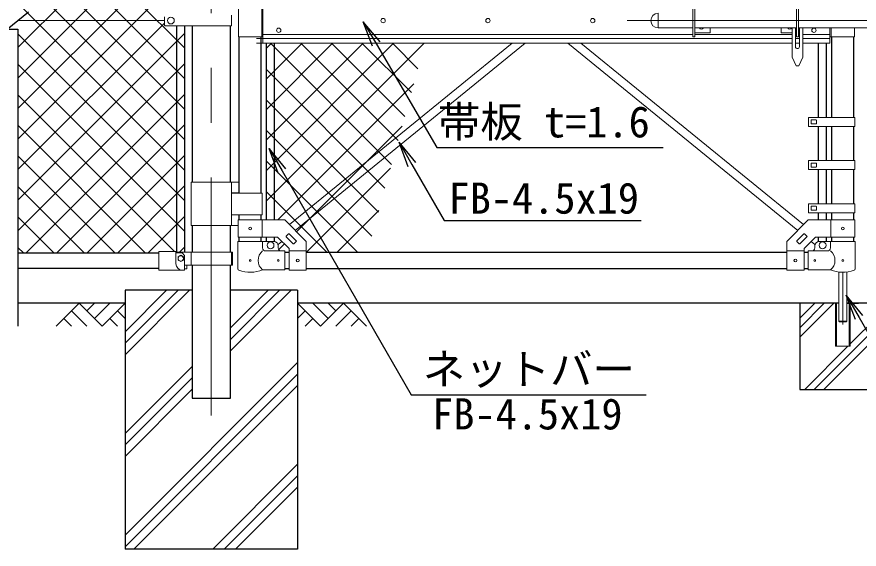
# Model space of a CAD drawing. Units: millimetres, scale not verified. Extents: x -6300 to 6300, y -4455 to 4455.
# Drawn here: x -3910 to -1957, y -1858 to -624 of the extents above; entities that cross this region are included whole.
import ezdxf
from ezdxf.enums import TextEntityAlignment as Align

# ---------------------------------------------------------------- set-up
doc = ezdxf.new("R2010")
doc.units = ezdxf.units.MM
doc.header["$LTSCALE"] = 20
doc.linetypes.add('USER1', pattern=[50.8, 31.75, -6.35, 6.35, -6.35])
for name, color, linetype, lineweight in [('0-1_D-STR1', 1, 'Continuous', 25), ('0-2_D-BMK', 2, 'USER1', 13), ('0-3_D-STR4', 7, 'Continuous', 25), ('0-4_D-BGD', 7, 'Continuous', 25), ('0-5_D-DCR-HCH', 7, 'Continuous', 13), ('0-6_D-STR3', 3, 'Continuous', 13), ('0-7_0', 3, 'Continuous', 25), ('0-8_D-STR-DIM', 7, 'Continuous', 13), ('0-A_D-STR-TXT', 7, 'Continuous', 13), ('0-C_D-STR2', 7, 'Continuous', 13)]:
    doc.layers.add(name, color=color, linetype=linetype, lineweight=lineweight)
doc.styles.add('ＭＳ ゴシック', font='')
doc.styles.get('ＭＳ ゴシック').set_extended_font_data('MS Gothic')

# ---------------------------------------------------------------- blocks, each defined once
blk = doc.blocks.new('MLeader2')
at = {"layer": '0-8_D-STR-DIM', "lineweight": 25}
blk.add_line((-3304, -986.49), (-3325.34, -929.53), dxfattribs=at)
for points in [[(-3286.68, -976.49), (-3325.34, -929.53), (-3295.34, -981.49)], [(-3295.34, -981.49), (-2995.86, -1500.21), (-2461.7, -1500.21), (-2450.9, -1500.21)]]:
    blk.add_lwpolyline(points, dxfattribs=at)
blk = doc.blocks.new('MLeader7')
at = {"layer": '0-8_D-STR-DIM', "lineweight": 25}
blk.add_line((-3085.23, -692.59), (-3106.96, -635.78), dxfattribs=at)
for points in [[(-3067.98, -682.48), (-3106.96, -635.78), (-3076.6, -687.54)], [(-3076.6, -687.54), (-2935.93, -927.39), (-2422.39, -927.39), (-2411.59, -927.39)]]:
    blk.add_lwpolyline(points, dxfattribs=at)
blk = doc.blocks.new('MLeader8')
at = {"layer": '0-8_D-STR-DIM', "lineweight": 25}
blk.add_line((-3002.7, -971.69), (-3024.04, -914.73), dxfattribs=at)
for points in [[(-2985.38, -961.69), (-3024.04, -914.73), (-2994.04, -966.69)], [(-2994.04, -966.69), (-2919.1, -1096.5), (-2473.3, -1096.5), (-2462.5, -1096.5)]]:
    blk.add_lwpolyline(points, dxfattribs=at)
blk = doc.blocks.new('MLeader10')
at = {"layer": '0-8_D-STR-DIM', "lineweight": 25}
blk.add_line((-1965.61, -1326.03), (-1986.95, -1269.07), dxfattribs=at)
for points in [[(-1948.29, -1316.03), (-1986.95, -1269.07), (-1956.95, -1321.03)], [(-1956.95, -1321.03), (-1855.86, -1496.12), (-1411.76, -1496.12), (-1400.96, -1496.12)]]:
    blk.add_lwpolyline(points, dxfattribs=at)

msp = doc.modelspace()

# ---------------------------------------------------------------- linework, layer by layer
at = {"layer": '0-1_D-STR1'}
for p, q in [((-3932.94, -652.84), (-3882.94, -612.84)), ((-3932.94, -652.84), (-3907.94, -652.84)), ((-3907.94, -652.84), (-3907.94, -1341.05)), ((-3539.72, -645.34), (-3539.72, -1168.43)), ((-3520.72, -1169.43), (-3520.72, -645.34)), ((-3503.96, -645.34), (-3503.96, -1007.79)), ((-3414.86, -1007.79), (-3414.86, -645.34)), ((-3394.41, -1032.79), (-3394.41, -670.34)), ((-3343.61, -1032.79), (-3343.61, -670.34)), ((-2020.21, -857.29), (-2020.21, -670.34)), ((-1969.41, -857.29), (-1969.41, -670.34)), ((-3331.51, -1094.74), (-3331.51, -685.34)), ((-3312.51, -1094.74), (-3312.51, -685.34)), ((-2051.31, -857.29), (-2051.31, -685.34)), ((-2032.31, -857.29), (-2032.31, -685.34)), ((-2051.31, -957.29), (-2051.31, -878.29)), ((-2032.31, -957.29), (-2032.31, -878.29)), ((-2020.21, -957.29), (-2020.21, -878.29)), ((-1969.41, -957.29), (-1969.41, -878.29)), ((-2051.31, -1057.29), (-2051.31, -978.29)), ((-2032.31, -1057.29), (-2032.31, -978.29)), ((-2020.21, -1057.29), (-2020.21, -978.29)), ((-1969.41, -1057.29), (-1969.41, -978.29)), ((-3394.41, -1094.74), (-3394.41, -1082.79)), ((-3343.61, -1094.74), (-3343.61, -1082.79)), ((-2051.31, -1094.74), (-2051.31, -1078.29)), ((-2032.31, -1094.74), (-2032.31, -1078.29)), ((-2020.21, -1094.74), (-2020.21, -1078.29)), ((-1969.41, -1094.74), (-1969.41, -1078.29)), ((-3503.96, -1107.79), (-3503.96, -1169.43)), ((-3414.86, -1169.43), (-3414.86, -1107.79)), ((-3394.41, -1144.79), (-3394.41, -1134.74)), ((-3343.61, -1144.79), (-3343.61, -1134.74)), ((-3331.51, -1144.79), (-3331.51, -1134.74)), ((-3312.51, -1144.9), (-3312.51, -1134.74)), ((-2051.31, -1144.9), (-2051.31, -1134.74)), ((-2032.31, -1144.79), (-2032.31, -1134.74)), ((-2020.21, -1144.79), (-2020.21, -1134.74)), ((-1969.41, -1144.79), (-1969.41, -1134.74)), ((-3289.01, -1169.74), (-3279.01, -1169.74)), ((-3239.01, -1169.74), (-2124.81, -1169.74)), ((-2084.81, -1169.74), (-2074.81, -1169.74)), ((-3581.26, -1172.02), (-3907.94, -1172.02)), ((-3581.26, -1207.84), (-3907.94, -1207.84)), ((-3503.96, -1199.43), (-3503.96, -1507.84)), ((-3289.01, -1207.84), (-3279.01, -1207.84)), ((-3239.01, -1207.84), (-2124.81, -1207.84)), ((-2084.81, -1207.84), (-2074.81, -1207.84))]:
    msp.add_line(p, q, dxfattribs=at)
msp.add_lwpolyline([(-3503.96, -1507.84), (-3414.86, -1507.84), (-3414.86, -1199.43)], dxfattribs=at)
at = {"layer": '0-2_D-BMK'}
for p, q in [((-3459.41, 19.16), (-3459.41, -1547.84)), ((-2494.94, -632.84), (-1476.87, -632.84)), ((-1994.81, -1337.42), (-1994.81, -1216.06))]:
    msp.add_line(p, q, dxfattribs=at)
at = {"layer": '0-3_D-STR4'}
for p, q in [((-3659.41, -1257.84), (-3659.41, -1857.84)), ((-3503.96, -1257.84), (-3659.41, -1257.84)), ((-3259.41, -1257.84), (-3414.86, -1257.84)), ((-3259.41, -1257.84), (-3259.41, -1857.84)), ((-2094.81, -1287.84), (-2094.81, -1487.84)), ((-2094.81, -1487.84), (-1894.81, -1487.84)), ((-3259.41, -1857.84), (-3659.41, -1857.84))]:
    msp.add_line(p, q, dxfattribs=at)
at = {"layer": '0-4_D-BGD'}
for p, q in [((-3659.41, -1287.84), (-3907.94, -1287.84)), ((-2004.31, -1287.84), (-3259.41, -1287.84)), ((-659.41, -1287.84), (-1985.31, -1287.84))]:
    msp.add_line(p, q, dxfattribs=at)
at = {"layer": '0-5_D-DCR-HCH'}
for p, q in [((-3659.41, -1407.22), (-3510.03, -1257.84)), ((-3659.41, -1380.71), (-3536.54, -1257.84)), ((-3659.41, -1354.19), (-3563.06, -1257.84)), ((-3414.86, -1398.38), (-3274.32, -1257.84)), ((-3414.86, -1371.86), (-3300.84, -1257.84)), ((-3414.86, -1345.34), (-3327.36, -1257.84)), ((-3765.84, -1287.84), (-3819.05, -1341.05)), ((-3765.84, -1287.84), (-3712.62, -1341.05)), ((-3748.19, -1305.67), (-3730.36, -1287.84)), ((-3730.36, -1323.31), (-3694.89, -1287.84)), ((-3712.62, -1341.05), (-3659.41, -1287.84)), ((-3206.2, -1341.05), (-3259.41, -1287.84)), ((-3188.46, -1323.31), (-3223.94, -1287.84)), ((-3152.99, -1287.84), (-3206.2, -1341.05)), ((-3170.72, -1305.57), (-3188.46, -1287.84)), ((-3152.99, -1287.84), (-3099.78, -1341.05)), ((-2094.81, -1366.78), (-2015.87, -1287.84)), ((-2094.81, -1344.68), (-2037.96, -1287.84)), ((-2094.81, -1322.59), (-2060.06, -1287.84)), ((-3783.57, -1305.57), (-3747.94, -1341.05)), ((-3677.15, -1305.57), (-3659.41, -1323.23)), ((-3241.67, -1305.57), (-3259.41, -1323.23)), ((-3135.25, -1305.57), (-3170.89, -1341.05)), ((-1977.81, -1382.36), (-1894.81, -1299.36)), ((-3801.31, -1323.31), (-3783.49, -1341.05)), ((-3694.89, -1323.31), (-3677.07, -1341.05)), ((-3223.94, -1323.31), (-3241.76, -1341.05)), ((-3117.51, -1323.31), (-3135.33, -1341.05)), ((-2061.19, -1487.84), (-1894.81, -1321.46)), ((-2039.09, -1487.84), (-1894.81, -1343.56)), ((-2083.28, -1487.84), (-1983.28, -1387.84)), ((-3659.41, -1825.6), (-3259.41, -1425.6)), ((-3659.41, -1589.89), (-3503.96, -1434.44)), ((-3659.41, -1852.11), (-3259.41, -1452.11)), ((-3659.41, -1616.41), (-3503.96, -1460.96)), ((-3638.62, -1857.84), (-3259.41, -1478.63)), ((-3659.41, -1642.93), (-3503.96, -1487.48)), ((-3455.95, -1857.84), (-3259.41, -1661.3)), ((-3429.43, -1857.84), (-3259.41, -1687.82)), ((-3402.92, -1857.84), (-3259.41, -1714.33))]:
    msp.add_line(p, q, dxfattribs=at)
at = {"layer": '0-6_D-STR3'}
for p, q in [((-3339.81, -580.34), (-3339.81, -685.34)), ((-3396.01, -595.34), (-3396.01, -670.34)), ((-3342.01, -595.34), (-3342.01, -670.34)), ((-2342.81, -670.34), (-2342.81, -595.34)), ((-2338.31, -670.34), (-2338.31, -595.34)), ((-2102.31, -670.34), (-2102.31, -595.34)), ((-2097.81, -670.34), (-2097.81, -595.34)), ((-3568.15, -624.34), (-3568.15, -641.34)), ((-3412.56, -620.34), (-3412.56, -645.34)), ((-2423.06, -615.84), (-2423.06, -649.84)), ((-2423.06, -615.84), (-2423.06, -649.84)), ((-3568.15, -632.84), (-3907.94, -632.84)), ((-3412.56, -645.34), (-3566.15, -645.34)), ((-2342.81, -649.84), (-2423.06, -649.84)), ((-2102.31, -649.84), (-2338.31, -649.84)), ((-2338.31, -661.34), (-2302.81, -661.34)), ((-2302.81, -661.34), (-2302.81, -649.84)), ((-2112.56, -649.84), (-2112.56, -717.84)), ((-2104.56, -649.84), (-2104.56, -693.34)), ((-2102.31, -661.34), (-2104.56, -661.34)), ((-1821.01, -649.84), (-2097.81, -649.84)), ((-2095.56, -649.84), (-2095.56, -693.34)), ((-2087.56, -649.84), (-2087.56, -717.84)), ((-2024.81, -649.84), (-2024.81, -685.34)), ((-2021.81, -649.84), (-2021.81, -670.34)), ((-1967.81, -649.84), (-1967.81, -670.34)), ((-3396.01, -670.34), (-3340.21, -670.34)), ((-3354.81, -674.84), (-2112.56, -674.84)), ((-3339.81, -664.84), (-2342.81, -664.84)), ((-2342.81, -670.34), (-2338.31, -670.34)), ((-2338.31, -664.84), (-2112.56, -664.84)), ((-2104.56, -664.84), (-2102.31, -664.84)), ((-2104.56, -674.84), (-2095.56, -674.84)), ((-2097.81, -670.34), (-2102.31, -670.34)), ((-2097.81, -664.84), (-2095.56, -664.84)), ((-2087.56, -664.84), (-2024.81, -664.84)), ((-2087.56, -674.84), (-2024.81, -674.84)), ((-1967.81, -670.34), (-2024.81, -670.34)), ((-3354.81, -685.34), (-2112.56, -685.34)), ((-2761.47, -685.34), (-3278.02, -1105.73)), ((-2731.37, -685.34), (-3264.51, -1119.24)), ((-2632.45, -685.34), (-2099.31, -1119.24)), ((-2602.35, -685.34), (-2085.81, -1105.73)), ((-2104.56, -685.34), (-2095.56, -685.34)), ((-2087.56, -685.34), (-2024.81, -685.34)), ((-2097.06, -737.84), (-2087.56, -717.84)), ((-2074.11, -857.29), (-2074.11, -878.29)), ((-1967.11, -857.29), (-2074.11, -857.29)), ((-1967.11, -878.29), (-1967.11, -857.29)), ((-1967.11, -878.29), (-2074.11, -878.29)), ((-2068.11, -863.79), (-2068.11, -871.79)), ((-2056.61, -863.29), (-2067.61, -863.29)), ((-2056.61, -872.29), (-2067.61, -872.29)), ((-2056.11, -863.79), (-2056.11, -871.79)), ((-2074.11, -957.29), (-2074.11, -978.29)), ((-1967.11, -957.29), (-2074.11, -957.29)), ((-2068.11, -963.79), (-2068.11, -971.79)), ((-2056.61, -963.29), (-2067.61, -963.29)), ((-2056.61, -972.29), (-2067.61, -972.29)), ((-2056.11, -963.79), (-2056.11, -971.79)), ((-1967.11, -978.29), (-1967.11, -957.29)), ((-1967.11, -978.29), (-2074.11, -978.29)), ((-3506.26, -1007.79), (-3394.41, -1007.79)), ((-3506.26, -1107.79), (-3506.26, -1007.79)), ((-3412.3, -1107.79), (-3412.3, -1007.79)), ((-3412.3, -1032.29), (-3394.41, -1032.29)), ((-3341.31, -1032.79), (-3412.3, -1032.79)), ((-3341.31, -1082.79), (-3341.31, -1032.79)), ((-2074.11, -1057.29), (-2074.11, -1078.29)), ((-1967.11, -1057.29), (-2074.11, -1057.29)), ((-2068.11, -1063.79), (-2068.11, -1071.79)), ((-2056.61, -1063.29), (-2067.61, -1063.29)), ((-2056.61, -1072.29), (-2067.61, -1072.29)), ((-2056.11, -1063.79), (-2056.11, -1071.79)), ((-1967.11, -1078.29), (-1967.11, -1057.29)), ((-3341.31, -1082.79), (-3412.3, -1082.79)), ((-3412.3, -1083.29), (-3394.41, -1083.29)), ((-1967.11, -1078.29), (-2074.11, -1078.29)), ((-3506.26, -1107.79), (-3396.71, -1107.79)), ((-3396.71, -1134.74), (-3396.71, -1094.74)), ((-3341.31, -1134.74), (-3341.31, -1094.74)), ((-2022.51, -1134.74), (-2022.51, -1094.74)), ((-1967.11, -1134.74), (-1967.11, -1094.74)), ((-3285.68, -1132.73), (-3280.02, -1127.07)), ((-3278.61, -1127.07), (-3262.34, -1143.33)), ((-2085.22, -1127.07), (-2101.48, -1143.33)), ((-2078.14, -1132.73), (-2083.8, -1127.07)), ((-3397.56, -1144.79), (-3340.46, -1144.79)), ((-3397.56, -1144.79), (-3397.56, -1208.48)), ((-3396.71, -1134.74), (-3305.58, -1134.74)), ((-3340.46, -1144.79), (-3314.01, -1144.79)), ((-3340.46, -1144.79), (-3340.46, -1159.79)), ((-3305.58, -1134.74), (-3279.01, -1161.31)), ((-3295.7, -1144.62), (-3304.48, -1151.77)), ((-3285.68, -1134.14), (-3269.41, -1150.4)), ((-3268, -1150.4), (-3262.34, -1144.75)), ((-3239.01, -1210.99), (-3239.01, -1144.74)), ((-2124.81, -1210.99), (-2124.81, -1144.74)), ((-2095.82, -1150.4), (-2101.48, -1144.75)), ((-2078.14, -1134.14), (-2094.41, -1150.4)), ((-2058.24, -1134.74), (-2084.81, -1161.31)), ((-2068.13, -1144.62), (-2059.34, -1151.77)), ((-1967.11, -1134.74), (-2058.24, -1134.74)), ((-2023.36, -1144.79), (-2023.36, -1159.79)), ((-1966.26, -1144.79), (-1966.26, -1208.48)), ((-3581.26, -1211.43), (-3581.26, -1168.43)), ((-3539.72, -1168.43), (-3581.26, -1168.43)), ((-3541.26, -1196.43), (-3541.26, -1168.43)), ((-3539.72, -1168.43), (-3539.72, -1171.43)), ((-3539.72, -1169.43), (-3410.26, -1169.43)), ((-3526.96, -1171.43), (-3539.72, -1171.43)), ((-3526.96, -1171.43), (-3521.26, -1177.13)), ((-3506.26, -1169.43), (-3506.26, -1199.43)), ((-3412.56, -1169.43), (-3412.56, -1199.43)), ((-3410.26, -1169.43), (-3410.26, -1199.43)), ((-3289.01, -1166.79), (-3333.46, -1166.79)), ((-3304.01, -1159.79), (-3304.01, -1154.79)), ((-3289.01, -1210.79), (-3289.01, -1166.79)), ((-3279.01, -1210.99), (-3279.01, -1161.31)), ((-3279.01, -1166.49), (-3239.01, -1166.49)), ((-2084.81, -1166.49), (-2124.81, -1166.49)), ((-2084.81, -1210.99), (-2084.81, -1161.31)), ((-2074.81, -1210.79), (-2074.81, -1166.79)), ((-2074.81, -1166.79), (-2030.36, -1166.79)), ((-2059.81, -1159.79), (-2059.81, -1154.79)), ((-3536.52, -1180.6), (-3530.22, -1176.96)), ((-3536.52, -1180.6), (-3536.52, -1187.87)), ((-3536.52, -1187.87), (-3530.22, -1191.51)), ((-3523.92, -1180.6), (-3530.22, -1176.96)), ((-3523.92, -1187.87), (-3530.22, -1191.51)), ((-3523.92, -1180.6), (-3523.92, -1187.87)), ((-3521.26, -1211.43), (-3521.26, -1177.13)), ((-3521.26, -1199.43), (-3410.26, -1199.43)), ((-3516.01, -1208.03), (-3521.26, -1208.03)), ((-3516.01, -1208.03), (-3516.01, -1199.43)), ((-3289.01, -1210.79), (-3340.46, -1210.79)), ((-3279.01, -1210.99), (-3239.01, -1210.99)), ((-2084.81, -1210.99), (-2124.81, -1210.99)), ((-2074.81, -1210.79), (-2023.36, -1210.79)), ((-3521.26, -1211.43), (-3581.26, -1211.43)), ((-2004.31, -1215.49), (-2004.31, -1329.19)), ((-1985.31, -1215.49), (-1985.31, -1329.19)), ((-2009.51, -1387.84), (-2009.51, -1287.84)), ((-1980.11, -1287.84), (-1980.11, -1387.84)), ((-1977.81, -1287.84), (-1977.81, -1387.84)), ((-1985.31, -1329.24), (-2004.31, -1329.24)), ((-1985.31, -1329.24), (-1987.31, -1331.24))]:
    msp.add_line(p, q, dxfattribs=at)
for points in [[(-2112.56, -661.34), (-2137.81, -661.34), (-2137.81, -649.84)], [(-2097.06, -737.84), (-2103.06, -737.84), (-2112.56, -717.84)], [(-3396.71, -1094.74), (-3289.01, -1094.74), (-3239.01, -1144.74)], [(-1967.11, -1094.74), (-2074.81, -1094.74), (-2124.81, -1144.74)], [(-1966.26, -1144.79), (-1994.81, -1144.79), (-2023.36, -1144.79), (-2049.81, -1144.79)], [(-1977.81, -1387.84), (-2011.81, -1387.84), (-2011.81, -1287.84)], [(-1987.31, -1331.24), (-2002.31, -1331.24), (-2004.31, -1329.24)]]:
    msp.add_lwpolyline(points, dxfattribs=at)
for centre, radius in [((-3553.15, -632.84), 8), ((-3060.81, -632.84), 5), ((-2817.81, -632.84), 5), ((-2574.81, -632.84), 5), ((-3302.81, -655.34), 5), ((-2061.81, -655.34), 5), ((-3369.01, -1114.74), 3.25), ((-1994.81, -1114.74), 3.25), ((-3322.01, -1153.79), 8), ((-2041.81, -1153.79), 8), ((-3530.22, -1184.24), 6.3), ((-3369.01, -1188.79), 2), ((-3304.01, -1188.79), 2), ((-3259.01, -1188.74), 3.25), ((-2104.81, -1188.74), 3.25), ((-2059.81, -1188.79), 2), ((-1994.81, -1188.79), 2)]:
    msp.add_circle(centre, radius, dxfattribs=at)
for centre, radius, start, end in [((-2423.06, -632.84), 17, 90, 270), ((-3563.6, -641.56), 4.56, 177.20509, 235.92501), ((-2322.81, -647.84), 5, 203.57818, 336.42182), ((-2117.81, -647.84), 5, 203.57818, 336.42182), ((-2100.06, -693.34), 4.5, 180, 0), ((-2067.61, -863.79), 0.5, 90, 180), ((-2067.61, -871.79), 0.5, 180, 270), ((-2056.61, -863.79), 0.5, 0, 90), ((-2056.61, -871.79), 0.5, 270, 0), ((-2067.61, -963.79), 0.5, 90, 180), ((-2067.61, -971.79), 0.5, 180, 270), ((-2056.61, -963.79), 0.5, 0, 90), ((-2056.61, -971.79), 0.5, 270, 0), ((-2067.61, -1063.79), 0.5, 90, 180), ((-2067.61, -1071.79), 0.5, 180, 270), ((-2056.61, -1063.79), 0.5, 0, 90), ((-2056.61, -1071.79), 0.5, 270, 0), ((-3284.97, -1133.43), 1, 135, 225), ((-3279.31, -1127.78), 1, 45, 135), ((-2084.51, -1127.78), 1, 45, 135), ((-2078.85, -1133.43), 1, 315, 45), ((-3314.01, -1154.79), 10, 0, 90), ((-3268.71, -1149.7), 1, 225, 315), ((-3263.05, -1144.04), 1, 315, 45), ((-2100.77, -1144.04), 1, 135, 225), ((-2095.11, -1149.7), 1, 225, 315), ((-2049.81, -1154.79), 10, 90, 180), ((-3322.26, -1188.79), 28.55, 129.59418, 230.40582), ((-3333.46, -1159.79), 7, 180, 270), ((-3297.01, -1159.79), 7, 180, 270), ((-2066.81, -1159.79), 7, 270, 0), ((-2030.36, -1159.79), 7, 270, 0), ((-2041.56, -1188.79), 28.55, 309.59418, 50.40582), ((-3526.26, -1196.43), 15, 180, 270), ((-3394.26, -1208.48), 3.3, 180, 250.77949), ((-3369.01, -1136.06), 80, 250.77949, 290.9084), ((-1994.81, -1136.06), 80, 249.0916, 289.22051), ((-1969.56, -1208.48), 3.3, 289.22051, 0)]:
    msp.add_arc(centre, radius, start, end, dxfattribs=at)
at = {"layer": '0-7_0', "color": 7}
msp.add_line((-1985.31, -1287.84), (-1958.31, -1287.84), dxfattribs=at)
at = {"layer": '0-C_D-STR2'}
for p, q in [((-3907.94, -695.6), (-3520.72, -308.38)), ((-3520.72, -697.25), (-3907.94, -310.03)), ((-3907.94, -766.31), (-3520.72, -379.09)), ((-3520.72, -767.96), (-3907.94, -380.74)), ((-3907.94, -837.02), (-3520.72, -449.8)), ((-3520.72, -838.67), (-3907.94, -451.45)), ((-3907.94, -907.73), (-3520.72, -520.51)), ((-3520.72, -909.38), (-3907.94, -522.16)), ((-3520.72, -980.09), (-3907.94, -592.87)), ((-3907.94, -978.45), (-3568.15, -638.65)), ((-3907.94, -1049.16), (-3520.72, -661.93)), ((-3520.72, -1050.8), (-3907.94, -663.58)), ((-3331.51, -697.23), (-3319.62, -685.34)), ((-3331.51, -767.94), (-3248.91, -685.34)), ((-3331.51, -838.65), (-3178.2, -685.34)), ((-3331.51, -909.36), (-3107.49, -685.34)), ((-3331.51, -980.07), (-3036.78, -685.34)), ((-3331.51, -1050.78), (-2966.06, -685.34)), ((-3041.31, -966.14), (-3322.11, -685.34)), ((-3026, -910.74), (-3251.4, -685.34)), ((-3010.69, -855.34), (-3180.69, -685.34)), ((-2995.38, -799.93), (-3109.98, -685.34)), ((-2980.07, -744.53), (-3039.27, -685.34)), ((-3907.94, -1119.87), (-3520.72, -732.64)), ((-3520.72, -1121.51), (-3907.94, -734.29)), ((-3056.62, -1021.54), (-3331.51, -746.65)), ((-3304.75, -1094.74), (-2989.82, -779.8)), ((-3544.51, -1168.43), (-3907.94, -805)), ((-3889.39, -1172.02), (-3520.72, -803.35)), ((-3071.92, -1076.94), (-3331.51, -817.36)), ((-3611.63, -1172.02), (-3907.94, -875.71)), ((-3818.68, -1172.02), (-3520.72, -874.06)), ((-3261.53, -1122.22), (-3016.82, -877.51)), ((-3087.23, -1132.35), (-3331.51, -888.07)), ((-3682.34, -1172.02), (-3907.94, -946.42)), ((-3747.97, -1172.02), (-3520.72, -944.77)), ((-3120.55, -1169.74), (-3331.51, -958.78)), ((-3238.33, -1169.74), (-3043.82, -975.22)), ((-3677.25, -1172.02), (-3520.72, -1015.48)), ((-3753.05, -1172.02), (-3907.94, -1017.13)), ((-3191.26, -1169.74), (-3331.51, -1029.49)), ((-3167.62, -1169.74), (-3070.81, -1072.93)), ((-3823.76, -1172.02), (-3907.94, -1087.84)), ((-3606.54, -1172.02), (-3520.72, -1086.19)), ((-3302.89, -1163.59), (-3289.81, -1150.51)), ((-3894.47, -1172.02), (-3907.94, -1158.55)), ((-3533.24, -1169.43), (-3520.72, -1156.91))]:
    msp.add_line(p, q, dxfattribs=at)

# ---------------------------------------------------------------- block references
at = {"layer": '0-8_D-STR-DIM'}
for name in ['MLeader7', 'MLeader8', 'MLeader2', 'MLeader10']:
    msp.add_blockref(name, (0, 0), dxfattribs=at)

# ---------------------------------------------------------------- texts
at = {"layer": '0-A_D-STR-TXT', "style": 'ＭＳ ゴシック'}
for s, p in [('帯板 t=1.6', (-2933.79, -925.29)), ('FB-4.5x19', (-2909.14, -1102.05)), ('ネットバー', (-2968.95, -1498.42)), ('FB-4.5x19', (-2947.31, -1602.1))]:
    msp.add_text(s, height=72.14, dxfattribs=at).set_placement(p, align=Align.BOTTOM_LEFT)

doc.saveas('drawing.dxf')
